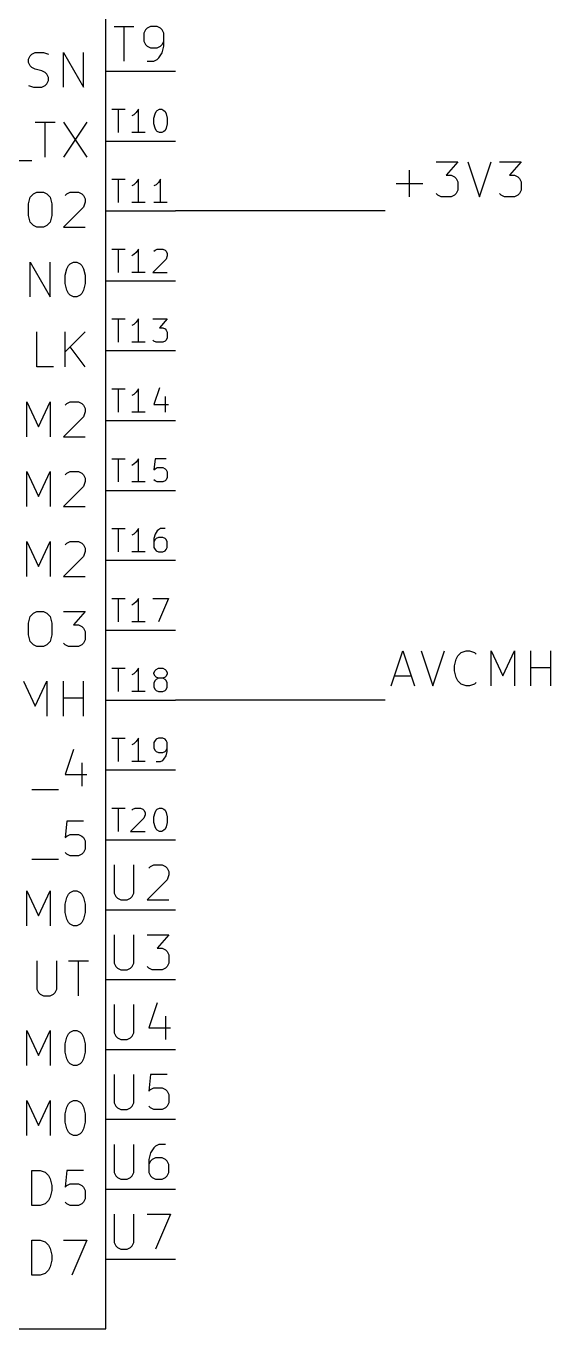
# Model space of a CAD drawing. Header units: millimetres. Extents: x 3 to 237, y -203 to -4.
# Drawn here: x 190.14 to 209.23, y -180.34 to -132.98 of the extents above; entities that cross this region are included whole.
import ezdxf

# ---------------------------------------------------------------- set-up
doc = ezdxf.new("R2010")
doc.units = ezdxf.units.MM
for name, color, linetype in [('GREENSIXTYFIVE', 129, 'CONTINUOUS'), ('LIGHTGREEN', 92, 'CONTINUOUS'), ('LIGHTRED', 12, 'CONTINUOUS'), ('RED', 14, 'CONTINUOUS'), ('REDSIX', 19, 'CONTINUOUS')]:
    doc.layers.add(name, color=color, linetype=linetype)

msp = doc.modelspace()

# ---------------------------------------------------------------- linework, layer by layer
at = {"layer": 'GREENSIXTYFIVE', "linetype": 'CONTINUOUS'}
for p, q in [((190.2943, -134.0585), (190.3548, -133.998)), ((190.3548, -133.998), (190.4758, -133.9375)), ((190.4758, -133.9375), (190.7781, -133.9375)), ((190.7781, -133.9375), (190.9596, -133.998)), ((191.5038, -135.2075), (191.5038, -133.9375)), ((191.5038, -133.9375), (192.2295, -135.2075)), ((192.2295, -135.2075), (192.2295, -133.9375)), ((190.2339, -134.1794), (190.2943, -134.0585)), ((190.2339, -134.3004), (190.2339, -134.1794)), ((190.2943, -134.4213), (190.2339, -134.3004)), ((190.3548, -134.4818), (190.2943, -134.4213)), ((190.4758, -134.5423), (190.3548, -134.4818)), ((190.7177, -134.6028), (190.4758, -134.5423)), ((190.8386, -134.6632), (190.7177, -134.6028)), ((190.8991, -134.7237), (190.8386, -134.6632)), ((190.9596, -134.8447), (190.8991, -134.7237)), ((190.8991, -135.0866), (190.9596, -134.9656)), ((190.9596, -134.9656), (190.9596, -134.8447)), ((190.2339, -135.1471), (190.4153, -135.2075)), ((190.4153, -135.2075), (190.7177, -135.2075)), ((190.7177, -135.2075), (190.8386, -135.1471)), ((190.8386, -135.1471), (190.8991, -135.0866)), ((190.4758, -136.4775), (191.2015, -136.4775)), ((190.8387, -137.7475), (190.8387, -136.4775)), ((191.5039, -136.4775), (192.3505, -137.7475)), ((192.3505, -136.4775), (191.5039, -137.7475)), ((189.3873, -137.8685), (190.3549, -137.8685)), ((190.2339, -139.4409), (190.2943, -139.199)), ((190.2943, -139.199), (190.4153, -139.078)), ((190.4153, -139.078), (190.5362, -139.0175)), ((190.5362, -139.0175), (190.7781, -139.0175)), ((190.7781, -139.0175), (190.8991, -139.078)), ((190.8991, -139.078), (191.02, -139.199)), ((191.02, -139.199), (191.0805, -139.4409)), ((191.5644, -139.1385), (191.6248, -139.078)), ((191.6248, -139.078), (191.7458, -139.0175)), ((191.7458, -139.0175), (192.0482, -139.0175)), ((192.0482, -139.0175), (192.1691, -139.078)), ((192.1691, -139.078), (192.2296, -139.1385)), ((192.2296, -139.1385), (192.2901, -139.2594)), ((190.2339, -139.8642), (190.2339, -139.4409)), ((191.0805, -139.4409), (191.0805, -139.8642)), ((192.2296, -139.5618), (191.5039, -140.2875)), ((192.2901, -139.3804), (192.2296, -139.5618)), ((192.2901, -139.2594), (192.2901, -139.3804)), ((190.2943, -140.1061), (190.2339, -139.8642)), ((190.4153, -140.2271), (190.2943, -140.1061)), ((191.02, -140.1061), (190.8991, -140.2271)), ((191.0805, -139.8642), (191.02, -140.1061)), ((190.5362, -140.2875), (190.4153, -140.2271)), ((190.7781, -140.2875), (190.5362, -140.2875)), ((190.8991, -140.2271), (190.7781, -140.2875)), ((191.5039, -140.2875), (192.2901, -140.2875)), ((190.2943, -142.8275), (190.2943, -141.5575)), ((190.2943, -141.5575), (191.02, -142.8275)), ((191.02, -142.8275), (191.02, -141.5575)), ((191.7458, -141.618), (191.8667, -141.5575)), ((191.8667, -141.5575), (191.9877, -141.5575)), ((191.9877, -141.5575), (192.1086, -141.618)), ((191.5644, -142.0413), (191.6248, -141.7994)), ((191.5644, -142.3437), (191.5644, -142.0413)), ((191.6248, -141.7994), (191.6853, -141.6785)), ((191.6853, -141.6785), (191.7458, -141.618)), ((192.1086, -141.618), (192.1691, -141.6785)), ((192.1691, -141.6785), (192.2296, -141.7994)), ((192.2296, -141.7994), (192.2901, -142.0413)), ((192.2901, -142.0413), (192.2901, -142.3437)), ((191.6248, -142.5856), (191.5644, -142.3437)), ((192.2901, -142.3437), (192.2296, -142.5856)), ((191.6853, -142.7066), (191.6248, -142.5856)), ((191.7458, -142.7671), (191.6853, -142.7066)), ((191.8667, -142.8275), (191.7458, -142.7671)), ((191.9877, -142.8275), (191.8667, -142.8275)), ((192.1086, -142.7671), (191.9877, -142.8275)), ((192.1691, -142.7066), (192.1086, -142.7671)), ((192.2296, -142.5856), (192.1691, -142.7066)), ((190.5362, -145.3675), (190.5362, -144.0975)), ((191.5643, -145.3675), (191.5643, -144.0975)), ((192.29, -144.0975), (191.5643, -144.8232)), ((192.29, -145.3675), (191.7458, -144.6418)), ((191.141, -145.3675), (190.5362, -145.3675)), ((190.1734, -147.9075), (190.1734, -146.6375)), ((190.1734, -146.6375), (190.5968, -147.5447)), ((190.5968, -147.5447), (191.0201, -146.6375)), ((191.0201, -146.6375), (191.0201, -147.9075)), ((191.5644, -146.7585), (191.6248, -146.698)), ((191.6248, -146.698), (191.7458, -146.6375)), ((191.7458, -146.6375), (192.0482, -146.6375)), ((192.0482, -146.6375), (192.1691, -146.698)), ((192.1691, -146.698), (192.2296, -146.7585)), ((192.2296, -146.7585), (192.2901, -146.8794)), ((192.2296, -147.1818), (191.5039, -147.9075)), ((192.2901, -147.0004), (192.2296, -147.1818)), ((192.2901, -146.8794), (192.2901, -147.0004)), ((191.5039, -147.9075), (192.2901, -147.9075)), ((190.1734, -150.4475), (190.1734, -149.1775)), ((190.1734, -149.1775), (190.5968, -150.0847)), ((190.5968, -150.0847), (191.0201, -149.1775)), ((191.0201, -149.1775), (191.0201, -150.4475)), ((191.6248, -149.238), (191.7458, -149.1775)), ((191.7458, -149.1775), (192.0482, -149.1775)), ((192.0482, -149.1775), (192.1691, -149.238)), ((191.5644, -149.2985), (191.6248, -149.238)), ((192.1691, -149.238), (192.2296, -149.2985)), ((192.2296, -149.2985), (192.2901, -149.4194)), ((192.2901, -149.5404), (192.2296, -149.7218)), ((192.2901, -149.4194), (192.2901, -149.5404)), ((192.2296, -149.7218), (191.5039, -150.4475)), ((191.5039, -150.4475), (192.2901, -150.4475)), ((190.1734, -152.9875), (190.1734, -151.7175)), ((190.1734, -151.7175), (190.5968, -152.6247)), ((190.5968, -152.6247), (191.0201, -151.7175)), ((191.0201, -151.7175), (191.0201, -152.9875)), ((191.5644, -151.8385), (191.6248, -151.778)), ((191.6248, -151.778), (191.7458, -151.7175)), ((191.7458, -151.7175), (192.0482, -151.7175)), ((192.0482, -151.7175), (192.1691, -151.778)), ((192.1691, -151.778), (192.2296, -151.8385)), ((192.2296, -151.8385), (192.2901, -151.9594)), ((192.2901, -151.9594), (192.2901, -152.0804)), ((192.2296, -152.2618), (191.5039, -152.9875)), ((192.2901, -152.0804), (192.2296, -152.2618)), ((191.5039, -152.9875), (192.2901, -152.9875)), ((190.2943, -154.439), (190.4153, -154.318)), ((190.4153, -154.318), (190.5362, -154.2575)), ((190.5362, -154.2575), (190.7781, -154.2575)), ((190.7781, -154.2575), (190.8991, -154.318)), ((190.8991, -154.318), (191.02, -154.439)), ((191.5039, -154.2575), (192.2901, -154.2575)), ((192.2901, -154.2575), (191.8667, -154.7413)), ((190.2339, -154.6809), (190.2943, -154.439)), ((190.2339, -155.1042), (190.2339, -154.6809)), ((191.02, -154.439), (191.0805, -154.6809)), ((191.0805, -154.6809), (191.0805, -155.1042)), ((191.8667, -154.7413), (192.0482, -154.7413)), ((192.0482, -154.7413), (192.1691, -154.8018)), ((192.1691, -154.8018), (192.2296, -154.8623)), ((192.2296, -154.8623), (192.2901, -154.9832)), ((190.2943, -155.3461), (190.2339, -155.1042)), ((191.0805, -155.1042), (191.02, -155.3461)), ((192.2901, -155.2856), (192.2296, -155.4066)), ((192.2901, -154.9832), (192.2901, -155.2856)), ((190.4153, -155.4671), (190.2943, -155.3461)), ((190.5362, -155.5275), (190.4153, -155.4671)), ((190.7781, -155.5275), (190.5362, -155.5275)), ((190.8991, -155.4671), (190.7781, -155.5275)), ((191.02, -155.3461), (190.8991, -155.4671)), ((191.5644, -155.4671), (191.5039, -155.4066)), ((191.6853, -155.5275), (191.5644, -155.4671)), ((192.0482, -155.5275), (191.6853, -155.5275)), ((192.1691, -155.4671), (192.0482, -155.5275)), ((192.2296, -155.4066), (192.1691, -155.4671)), ((190.0524, -156.7975), (190.4758, -157.7047)), ((190.4758, -157.7047), (190.8991, -156.7975)), ((190.8991, -156.7975), (190.8991, -158.0675)), ((191.5038, -158.0675), (191.5038, -156.7975)), ((192.2295, -158.0675), (192.2295, -156.7975)), ((191.5038, -157.4023), (192.2295, -157.4023)), ((191.8667, -159.2771), (191.5644, -160.1842)), ((192.1691, -159.7609), (192.1691, -160.6075)), ((191.5644, -160.1842), (192.3505, -160.1842)), ((190.3549, -160.7285), (191.3225, -160.7285)), ((191.6248, -161.8775), (191.5644, -162.4823)), ((192.2296, -161.8775), (191.6248, -161.8775)), ((191.5644, -162.4823), (191.6248, -162.4218)), ((191.6248, -162.4218), (191.7458, -162.3613)), ((191.7458, -162.3613), (192.0482, -162.3613)), ((192.0482, -162.3613), (192.1691, -162.4218)), ((192.1691, -162.4218), (192.2296, -162.4823)), ((192.2296, -162.4823), (192.2901, -162.6032)), ((192.2901, -162.9056), (192.2296, -163.0266)), ((192.2901, -162.6032), (192.2901, -162.9056)), ((190.3549, -163.2685), (191.3225, -163.2685)), ((191.6248, -163.0871), (191.5644, -163.0266)), ((191.7458, -163.1475), (191.6248, -163.0871)), ((192.0482, -163.1475), (191.7458, -163.1475)), ((192.1691, -163.0871), (192.0482, -163.1475)), ((192.2296, -163.0266), (192.1691, -163.0871)), ((190.1734, -165.6875), (190.1734, -164.4175)), ((190.1734, -164.4175), (190.5968, -165.3247)), ((190.5968, -165.3247), (191.0201, -164.4175)), ((191.0201, -164.4175), (191.0201, -165.6875)), ((191.5644, -164.9013), (191.6248, -164.6594)), ((191.6248, -164.6594), (191.6853, -164.5385)), ((191.6853, -164.5385), (191.7458, -164.478)), ((191.7458, -164.478), (191.8667, -164.4175)), ((191.8667, -164.4175), (191.9877, -164.4175)), ((191.9877, -164.4175), (192.1086, -164.478)), ((192.1086, -164.478), (192.1691, -164.5385)), ((192.1691, -164.5385), (192.2296, -164.6594)), ((192.2296, -164.6594), (192.2901, -164.9013)), ((191.5644, -165.2037), (191.5644, -164.9013)), ((191.6248, -165.4456), (191.5644, -165.2037)), ((192.2901, -165.2037), (192.2296, -165.4456)), ((192.2901, -164.9013), (192.2901, -165.2037)), ((191.6853, -165.5666), (191.6248, -165.4456)), ((191.7458, -165.6271), (191.6853, -165.5666)), ((191.8667, -165.6875), (191.7458, -165.6271)), ((191.9877, -165.6875), (191.8667, -165.6875)), ((192.1086, -165.6271), (191.9877, -165.6875)), ((192.1691, -165.5666), (192.1086, -165.6271)), ((192.2296, -165.4456), (192.1691, -165.5666)), ((190.5362, -166.9575), (190.5362, -167.9856)), ((191.2619, -167.9856), (191.2619, -166.9575)), ((191.6853, -166.9575), (192.411, -166.9575)), ((192.0482, -168.2275), (192.0482, -166.9575)), ((190.5362, -167.9856), (190.5967, -168.1066)), ((190.5967, -168.1066), (190.6572, -168.1671)), ((191.141, -168.1671), (191.2015, -168.1066)), ((191.2015, -168.1066), (191.2619, -167.9856)), ((190.6572, -168.1671), (190.7781, -168.2275)), ((190.7781, -168.2275), (191.02, -168.2275)), ((191.02, -168.2275), (191.141, -168.1671)), ((190.1734, -170.7675), (190.1734, -169.4975)), ((190.1734, -169.4975), (190.5968, -170.4047)), ((190.5968, -170.4047), (191.0201, -169.4975)), ((191.0201, -169.4975), (191.0201, -170.7675)), ((191.7458, -169.558), (191.8667, -169.4975)), ((191.8667, -169.4975), (191.9877, -169.4975)), ((191.9877, -169.4975), (192.1086, -169.558)), ((191.5644, -169.9813), (191.6248, -169.7394)), ((191.5644, -170.2837), (191.5644, -169.9813)), ((191.6248, -169.7394), (191.6853, -169.6185)), ((191.6853, -169.6185), (191.7458, -169.558)), ((192.1086, -169.558), (192.1691, -169.6185)), ((192.1691, -169.6185), (192.2296, -169.7394)), ((192.2296, -169.7394), (192.2901, -169.9813)), ((192.2901, -169.9813), (192.2901, -170.2837)), ((191.6248, -170.5256), (191.5644, -170.2837)), ((192.2901, -170.2837), (192.2296, -170.5256)), ((191.6853, -170.6466), (191.6248, -170.5256)), ((191.7458, -170.7071), (191.6853, -170.6466)), ((191.8667, -170.7675), (191.7458, -170.7071)), ((191.9877, -170.7675), (191.8667, -170.7675)), ((192.1086, -170.7071), (191.9877, -170.7675)), ((192.1691, -170.6466), (192.1086, -170.7071)), ((192.2296, -170.5256), (192.1691, -170.6466)), ((190.1734, -173.3075), (190.1734, -172.0375)), ((190.1734, -172.0375), (190.5968, -172.9447)), ((190.5968, -172.9447), (191.0201, -172.0375)), ((191.0201, -172.0375), (191.0201, -173.3075)), ((191.5644, -172.5213), (191.6248, -172.2794)), ((191.6248, -172.2794), (191.6853, -172.1585)), ((191.6853, -172.1585), (191.7458, -172.098)), ((191.7458, -172.098), (191.8667, -172.0375)), ((191.8667, -172.0375), (191.9877, -172.0375)), ((191.9877, -172.0375), (192.1086, -172.098)), ((192.1086, -172.098), (192.1691, -172.1585)), ((192.1691, -172.1585), (192.2296, -172.2794)), ((192.2296, -172.2794), (192.2901, -172.5213)), ((191.5644, -172.8237), (191.5644, -172.5213)), ((191.6248, -173.0656), (191.5644, -172.8237)), ((192.2901, -172.8237), (192.2296, -173.0656)), ((192.2901, -172.5213), (192.2901, -172.8237)), ((191.6853, -173.1866), (191.6248, -173.0656)), ((191.7458, -173.2471), (191.6853, -173.1866)), ((191.8667, -173.3075), (191.7458, -173.2471)), ((191.9877, -173.3075), (191.8667, -173.3075)), ((192.1086, -173.2471), (191.9877, -173.3075)), ((192.1691, -173.1866), (192.1086, -173.2471)), ((192.2296, -173.0656), (192.1691, -173.1866)), ((190.3548, -175.8475), (190.3548, -174.5775)), ((190.3548, -174.5775), (190.6572, -174.5775)), ((190.6572, -174.5775), (190.8386, -174.638)), ((190.8386, -174.638), (190.9596, -174.759)), ((191.6248, -174.5775), (191.5644, -175.1823)), ((192.2296, -174.5775), (191.6248, -174.5775)), ((190.9596, -174.759), (191.0201, -174.8799)), ((191.0201, -174.8799), (191.0805, -175.1218)), ((191.0805, -175.1218), (191.0805, -175.3032)), ((191.5644, -175.1823), (191.6248, -175.1218)), ((191.6248, -175.1218), (191.7458, -175.0613)), ((191.7458, -175.0613), (192.0482, -175.0613)), ((192.0482, -175.0613), (192.1691, -175.1218)), ((192.1691, -175.1218), (192.2296, -175.1823)), ((192.2296, -175.1823), (192.2901, -175.3032)), ((190.9596, -175.6661), (190.8386, -175.7871)), ((191.0201, -175.5451), (190.9596, -175.6661)), ((191.0805, -175.3032), (191.0201, -175.5451)), ((192.2901, -175.6056), (192.2296, -175.7266)), ((192.2901, -175.3032), (192.2901, -175.6056)), ((190.6572, -175.8475), (190.3548, -175.8475)), ((190.8386, -175.7871), (190.6572, -175.8475)), ((191.6248, -175.7871), (191.5644, -175.7266)), ((191.7458, -175.8475), (191.6248, -175.7871)), ((192.0482, -175.8475), (191.7458, -175.8475)), ((192.1691, -175.7871), (192.0482, -175.8475)), ((192.2296, -175.7266), (192.1691, -175.7871)), ((190.3548, -178.3875), (190.3548, -177.1175)), ((190.3548, -177.1175), (190.6572, -177.1175)), ((190.6572, -177.1175), (190.8386, -177.178)), ((191.5039, -177.1175), (192.3505, -177.1175)), ((192.3505, -177.1175), (191.8063, -178.3875)), ((190.8386, -177.178), (190.9596, -177.299)), ((190.9596, -177.299), (191.0201, -177.4199)), ((191.0201, -177.4199), (191.0805, -177.6618)), ((191.0805, -177.8432), (191.0201, -178.0851)), ((191.0805, -177.6618), (191.0805, -177.8432)), ((190.6572, -178.3875), (190.3548, -178.3875)), ((190.8386, -178.3271), (190.6572, -178.3875)), ((190.9596, -178.2061), (190.8386, -178.3271)), ((191.0201, -178.0851), (190.9596, -178.2061))]:
    msp.add_line(p, q, dxfattribs=at)
at = {"layer": 'LIGHTGREEN', "linetype": 'CONTINUOUS'}
for p, q in [((203.2, -139.7), (195.58, -139.7)), ((203.2, -157.48), (195.58, -157.48))]:
    msp.add_line(p, q, dxfattribs=at)
at = {"layer": 'LIGHTRED', "linetype": 'CONTINUOUS'}
for p, q in [((193.3424, -132.9913), (194.0681, -132.9913)), ((193.7053, -134.2613), (193.7053, -132.9913)), ((194.5519, -133.0518), (194.4914, -133.1123)), ((194.6729, -132.9913), (194.5519, -133.0518)), ((194.9148, -132.9913), (194.6729, -132.9913)), ((195.0357, -133.0518), (194.9148, -132.9913)), ((195.0962, -133.1123), (195.0357, -133.0518)), ((194.4914, -133.1123), (194.431, -133.2332)), ((194.431, -133.2332), (194.431, -133.5356)), ((194.431, -133.5356), (194.4914, -133.6566)), ((195.1567, -133.2332), (195.0962, -133.1123)), ((195.0962, -133.6566), (195.1567, -133.5356)), ((195.1567, -133.717), (195.1567, -133.2332)), ((194.4914, -133.6566), (194.5519, -133.717)), ((194.5519, -133.717), (194.6729, -133.7775)), ((194.6729, -133.7775), (194.9148, -133.7775)), ((194.9148, -133.7775), (195.0357, -133.717)), ((194.9752, -134.1404), (195.0962, -133.9589)), ((195.0357, -133.717), (195.0962, -133.6566)), ((195.0962, -133.9589), (195.1567, -133.717)), ((194.5519, -134.2613), (194.7938, -134.2613)), ((194.7938, -134.2613), (194.9148, -134.2009)), ((194.9148, -134.2009), (194.9752, -134.1404)), ((193.2618, -136.0066), (193.7456, -136.0066)), ((193.5037, -136.8532), (193.5037, -136.0066)), ((194.068, -136.2081), (193.9874, -136.2485)), ((194.1487, -136.1275), (194.068, -136.2081)), ((194.2293, -136.0066), (194.1487, -136.1275)), ((194.2293, -136.8532), (194.2293, -136.0066)), ((194.7937, -136.3291), (194.834, -136.1678)), ((194.7937, -136.5307), (194.7937, -136.3291)), ((194.834, -136.1678), (194.8743, -136.0872)), ((194.8743, -136.0872), (194.9147, -136.0469)), ((194.9147, -136.0469), (194.9953, -136.0066)), ((194.9953, -136.0066), (195.0759, -136.0066)), ((195.0759, -136.0066), (195.1565, -136.0469)), ((195.1565, -136.0469), (195.1969, -136.0872)), ((195.1969, -136.0872), (195.2372, -136.1678)), ((195.2372, -136.1678), (195.2775, -136.3291)), ((195.2775, -136.3291), (195.2775, -136.5307)), ((194.4712, -136.8532), (193.9874, -136.8532)), ((194.834, -136.6919), (194.7937, -136.5307)), ((194.8743, -136.7725), (194.834, -136.6919)), ((194.9147, -136.8129), (194.8743, -136.7725)), ((194.9953, -136.8532), (194.9147, -136.8129)), ((195.0759, -136.8532), (194.9953, -136.8532)), ((195.1565, -136.8129), (195.0759, -136.8532)), ((195.1969, -136.7725), (195.1565, -136.8129)), ((195.2372, -136.6919), (195.1969, -136.7725)), ((195.2775, -136.5307), (195.2372, -136.6919)), ((193.2618, -138.5466), (193.7456, -138.5466)), ((193.5037, -139.3932), (193.5037, -138.5466)), ((194.068, -138.7481), (193.9874, -138.7885)), ((194.1487, -138.6675), (194.068, -138.7481)), ((194.2293, -138.5466), (194.1487, -138.6675)), ((194.2293, -139.3932), (194.2293, -138.5466)), ((194.8743, -138.7481), (194.7937, -138.7885)), ((194.955, -138.6675), (194.8743, -138.7481)), ((195.0356, -138.5466), (194.955, -138.6675)), ((195.0356, -139.3932), (195.0356, -138.5466)), ((194.4712, -139.3932), (193.9874, -139.3932)), ((195.2775, -139.3932), (194.7937, -139.3932)), ((193.2618, -141.0866), (193.7456, -141.0866)), ((193.5037, -141.9332), (193.5037, -141.0866)), ((194.2293, -141.0866), (194.1487, -141.2075)), ((194.2293, -141.9332), (194.2293, -141.0866)), ((194.7937, -141.1672), (194.834, -141.1269)), ((194.834, -141.1269), (194.9147, -141.0866)), ((194.9147, -141.0866), (195.1162, -141.0866)), ((195.1162, -141.0866), (195.1969, -141.1269)), ((195.1969, -141.1269), (195.2372, -141.1672)), ((194.068, -141.2881), (193.9874, -141.3285)), ((194.1487, -141.2075), (194.068, -141.2881)), ((195.2372, -141.4494), (194.7534, -141.9332)), ((195.2372, -141.1672), (195.2775, -141.2478)), ((195.2775, -141.3285), (195.2372, -141.4494)), ((195.2775, -141.2478), (195.2775, -141.3285)), ((194.4712, -141.9332), (193.9874, -141.9332)), ((194.7534, -141.9332), (195.2775, -141.9332)), ((193.2618, -143.6266), (193.7456, -143.6266)), ((193.5037, -144.4732), (193.5037, -143.6266)), ((194.068, -143.8281), (193.9874, -143.8685)), ((194.1487, -143.7475), (194.068, -143.8281)), ((194.2293, -143.6266), (194.1487, -143.7475)), ((194.2293, -144.4732), (194.2293, -143.6266)), ((194.7534, -143.6266), (195.2775, -143.6266)), ((195.2775, -143.6266), (194.9953, -143.9491)), ((194.9953, -143.9491), (195.1162, -143.9491)), ((195.1162, -143.9491), (195.1969, -143.9894)), ((194.7937, -144.4329), (194.7534, -144.3925)), ((194.8743, -144.4732), (194.7937, -144.4329)), ((195.1969, -144.4329), (195.1162, -144.4732)), ((195.1969, -143.9894), (195.2372, -144.0297)), ((195.2372, -144.3925), (195.1969, -144.4329)), ((195.2372, -144.0297), (195.2775, -144.1103)), ((195.2775, -144.3119), (195.2372, -144.3925)), ((195.2775, -144.1103), (195.2775, -144.3119)), ((194.4712, -144.4732), (193.9874, -144.4732)), ((195.1162, -144.4732), (194.8743, -144.4732)), ((193.2618, -146.1666), (193.7456, -146.1666)), ((193.5037, -147.0132), (193.5037, -146.1666)), ((194.1487, -146.2875), (194.068, -146.3681)), ((194.2293, -146.1666), (194.1487, -146.2875)), ((194.2293, -147.0132), (194.2293, -146.1666)), ((194.9953, -146.1263), (194.7937, -146.731)), ((194.068, -146.3681), (193.9874, -146.4085)), ((194.7937, -146.731), (195.3178, -146.731)), ((195.1969, -146.4488), (195.1969, -147.0132)), ((194.4712, -147.0132), (193.9874, -147.0132)), ((193.2618, -148.7066), (193.7456, -148.7066)), ((193.5037, -149.5532), (193.5037, -148.7066)), ((194.2293, -148.7066), (194.1487, -148.8275)), ((194.2293, -149.5532), (194.2293, -148.7066)), ((194.834, -148.7066), (194.7937, -149.1097)), ((195.2372, -148.7066), (194.834, -148.7066)), ((194.068, -148.9081), (193.9874, -148.9485)), ((194.1487, -148.8275), (194.068, -148.9081)), ((194.7937, -149.1097), (194.834, -149.0694)), ((194.834, -149.0694), (194.9147, -149.0291)), ((194.9147, -149.0291), (195.1162, -149.0291)), ((195.1162, -149.0291), (195.1969, -149.0694)), ((195.1969, -149.0694), (195.2372, -149.1097)), ((195.2372, -149.1097), (195.2775, -149.1903)), ((194.4712, -149.5532), (193.9874, -149.5532)), ((194.834, -149.5129), (194.7937, -149.4725)), ((194.9147, -149.5532), (194.834, -149.5129)), ((195.1162, -149.5532), (194.9147, -149.5532)), ((195.1969, -149.5129), (195.1162, -149.5532)), ((195.2372, -149.4725), (195.1969, -149.5129)), ((195.2775, -149.3919), (195.2372, -149.4725)), ((195.2775, -149.1903), (195.2775, -149.3919)), ((193.2618, -151.2466), (193.7456, -151.2466)), ((193.5037, -152.0932), (193.5037, -151.2466)), ((194.068, -151.4481), (193.9874, -151.4885)), ((194.1487, -151.3675), (194.068, -151.4481)), ((194.2293, -151.2466), (194.1487, -151.3675)), ((194.2293, -152.0932), (194.2293, -151.2466)), ((194.834, -151.4481), (194.7937, -151.6094)), ((194.9147, -151.3272), (194.834, -151.4481)), ((194.955, -151.2869), (194.9147, -151.3272)), ((195.0356, -151.2466), (194.955, -151.2869)), ((195.1969, -151.2466), (195.0356, -151.2466)), ((194.7937, -151.6094), (194.7937, -151.9319)), ((194.834, -151.6497), (194.7937, -151.7303)), ((194.7937, -151.9319), (194.834, -152.0125)), ((194.8743, -151.6094), (194.834, -151.6497)), ((194.834, -152.0125), (194.8743, -152.0529)), ((194.955, -151.5691), (194.8743, -151.6094)), ((195.1162, -151.5691), (194.955, -151.5691)), ((195.1969, -151.6094), (195.1162, -151.5691)), ((195.2372, -151.6497), (195.1969, -151.6094)), ((195.1969, -152.0529), (195.2372, -152.0125)), ((195.2775, -151.7303), (195.2372, -151.6497)), ((195.2372, -152.0125), (195.2775, -151.9319)), ((195.2775, -151.9319), (195.2775, -151.7303)), ((194.4712, -152.0932), (193.9874, -152.0932)), ((194.8743, -152.0529), (194.955, -152.0932)), ((194.955, -152.0932), (195.1162, -152.0932)), ((195.1162, -152.0932), (195.1969, -152.0529)), ((193.2618, -153.7866), (193.7456, -153.7866)), ((193.5037, -154.6332), (193.5037, -153.7866)), ((194.1487, -153.9075), (194.068, -153.9881)), ((194.2293, -153.7866), (194.1487, -153.9075)), ((194.2293, -154.6332), (194.2293, -153.7866)), ((194.7534, -153.7866), (195.3178, -153.7866)), ((195.3178, -153.7866), (194.955, -154.6332)), ((194.068, -153.9881), (193.9874, -154.0285)), ((194.4712, -154.6332), (193.9874, -154.6332)), ((193.2618, -156.3266), (193.7456, -156.3266)), ((193.5037, -157.1732), (193.5037, -156.3266)), ((194.068, -156.5281), (193.9874, -156.5685)), ((194.1487, -156.4475), (194.068, -156.5281)), ((194.2293, -156.3266), (194.1487, -156.4475)), ((194.2293, -157.1732), (194.2293, -156.3266)), ((194.7937, -156.4878), (194.834, -156.4072)), ((194.7937, -156.5281), (194.7937, -156.4878)), ((194.834, -156.6088), (194.7937, -156.5281)), ((194.834, -156.4072), (194.8743, -156.3669)), ((194.8743, -156.6491), (194.834, -156.6088)), ((194.8743, -156.7297), (194.834, -156.77)), ((194.8743, -156.3669), (194.955, -156.3266)), ((194.955, -156.6894), (194.8743, -156.6491)), ((194.955, -156.6894), (194.8743, -156.7297)), ((194.955, -156.3266), (195.1162, -156.3266)), ((195.1162, -156.6894), (194.955, -156.6894)), ((195.1162, -156.3266), (195.1969, -156.3669)), ((195.1969, -156.6491), (195.1162, -156.6894)), ((195.1969, -156.7297), (195.1162, -156.6894)), ((195.1969, -156.3669), (195.2372, -156.4072)), ((195.2372, -156.6088), (195.1969, -156.6491)), ((195.2372, -156.77), (195.1969, -156.7297)), ((195.2372, -156.4072), (195.2775, -156.4878)), ((195.2775, -156.5281), (195.2372, -156.6088)), ((195.2775, -156.4878), (195.2775, -156.5281)), ((194.4712, -157.1732), (193.9874, -157.1732)), ((194.834, -156.77), (194.7937, -156.8507)), ((194.7937, -156.8507), (194.7937, -157.0119)), ((194.7937, -157.0119), (194.834, -157.0925)), ((194.834, -157.0925), (194.8743, -157.1329)), ((194.8743, -157.1329), (194.955, -157.1732)), ((194.955, -157.1732), (195.1162, -157.1732)), ((195.1162, -157.1732), (195.1969, -157.1329)), ((195.1969, -157.1329), (195.2372, -157.0925)), ((195.2775, -156.8507), (195.2372, -156.77)), ((195.2372, -157.0925), (195.2775, -157.0119)), ((195.2775, -157.0119), (195.2775, -156.8507)), ((193.2618, -158.8666), (193.7456, -158.8666)), ((193.5037, -159.7132), (193.5037, -158.8666)), ((194.068, -159.0681), (193.9874, -159.1085)), ((194.1487, -158.9875), (194.068, -159.0681)), ((194.2293, -158.8666), (194.1487, -158.9875)), ((194.2293, -159.7132), (194.2293, -158.8666)), ((194.834, -158.9472), (194.7937, -159.0278)), ((194.7937, -159.0278), (194.7937, -159.2294)), ((194.8743, -158.9069), (194.834, -158.9472)), ((194.955, -158.8666), (194.8743, -158.9069)), ((195.1162, -158.8666), (194.955, -158.8666)), ((195.1969, -158.9069), (195.1162, -158.8666)), ((195.2372, -158.9472), (195.1969, -158.9069)), ((195.2775, -159.0278), (195.2372, -158.9472)), ((195.2775, -159.3503), (195.2775, -159.0278)), ((194.7937, -159.2294), (194.834, -159.31)), ((194.834, -159.31), (194.8743, -159.3503)), ((194.8743, -159.3503), (194.955, -159.3907)), ((194.955, -159.3907), (195.1162, -159.3907)), ((195.1162, -159.3907), (195.1969, -159.3503)), ((195.1565, -159.6325), (195.2372, -159.5116)), ((195.1969, -159.3503), (195.2372, -159.31)), ((195.2372, -159.31), (195.2775, -159.2294)), ((195.2372, -159.5116), (195.2775, -159.3503)), ((194.4712, -159.7132), (193.9874, -159.7132)), ((194.8743, -159.7132), (195.0356, -159.7132)), ((195.0356, -159.7132), (195.1162, -159.6729)), ((195.1162, -159.6729), (195.1565, -159.6325)), ((193.2618, -161.4066), (193.7456, -161.4066)), ((193.5037, -162.2532), (193.5037, -161.4066)), ((193.9874, -161.4872), (194.0277, -161.4469)), ((194.0277, -161.4469), (194.1084, -161.4066)), ((194.1084, -161.4066), (194.3099, -161.4066)), ((194.3099, -161.4066), (194.3906, -161.4469)), ((194.3906, -161.4469), (194.4309, -161.4872)), ((194.4309, -161.4872), (194.4712, -161.5678)), ((194.834, -161.5678), (194.8743, -161.4872)), ((194.8743, -161.4872), (194.9147, -161.4469)), ((194.9147, -161.4469), (194.9953, -161.4066)), ((194.9953, -161.4066), (195.0759, -161.4066)), ((195.0759, -161.4066), (195.1565, -161.4469)), ((195.1565, -161.4469), (195.1969, -161.4872)), ((195.1969, -161.4872), (195.2372, -161.5678)), ((194.4309, -161.7694), (193.9471, -162.2532)), ((194.4712, -161.6485), (194.4309, -161.7694)), ((194.4712, -161.5678), (194.4712, -161.6485)), ((194.7937, -161.7291), (194.834, -161.5678)), ((194.7937, -161.9307), (194.7937, -161.7291)), ((194.834, -162.0919), (194.7937, -161.9307)), ((195.2372, -161.5678), (195.2775, -161.7291)), ((195.2775, -161.9307), (195.2372, -162.0919)), ((195.2775, -161.7291), (195.2775, -161.9307)), ((193.9471, -162.2532), (194.4712, -162.2532)), ((194.8743, -162.1725), (194.834, -162.0919)), ((194.9147, -162.2129), (194.8743, -162.1725)), ((194.9953, -162.2532), (194.9147, -162.2129)), ((195.0759, -162.2532), (194.9953, -162.2532)), ((195.1565, -162.2129), (195.0759, -162.2532)), ((195.1969, -162.1725), (195.1565, -162.2129)), ((195.2372, -162.0919), (195.1969, -162.1725)), ((193.3423, -163.4713), (193.3423, -164.4994)), ((194.068, -164.4994), (194.068, -163.4713)), ((194.6124, -163.5923), (194.6728, -163.5318)), ((194.6728, -163.5318), (194.7938, -163.4713)), ((194.7938, -163.4713), (195.0962, -163.4713)), ((195.0962, -163.4713), (195.2171, -163.5318)), ((195.2171, -163.5318), (195.2776, -163.5923)), ((195.2776, -163.5923), (195.3381, -163.7132)), ((195.3381, -163.8342), (195.2776, -164.0156)), ((195.3381, -163.7132), (195.3381, -163.8342)), ((195.2776, -164.0156), (194.5519, -164.7413)), ((193.3423, -164.4994), (193.4028, -164.6204)), ((193.4028, -164.6204), (193.4633, -164.6809)), ((193.4633, -164.6809), (193.5842, -164.7413)), ((193.5842, -164.7413), (193.8261, -164.7413)), ((193.8261, -164.7413), (193.9471, -164.6809)), ((193.9471, -164.6809), (194.0076, -164.6204)), ((194.0076, -164.6204), (194.068, -164.4994)), ((194.5519, -164.7413), (195.3381, -164.7413)), ((193.3423, -166.0113), (193.3423, -167.0394)), ((194.068, -167.0394), (194.068, -166.0113)), ((194.5519, -166.0113), (195.3381, -166.0113)), ((195.3381, -166.0113), (194.9147, -166.4951)), ((194.9147, -166.4951), (195.0962, -166.4951)), ((195.0962, -166.4951), (195.2171, -166.5556)), ((195.2171, -166.5556), (195.2776, -166.6161)), ((195.2776, -166.6161), (195.3381, -166.737)), ((193.3423, -167.0394), (193.4028, -167.1604)), ((193.4028, -167.1604), (193.4633, -167.2209)), ((193.9471, -167.2209), (194.0076, -167.1604)), ((194.0076, -167.1604), (194.068, -167.0394)), ((194.6124, -167.2209), (194.5519, -167.1604)), ((195.2776, -167.1604), (195.2171, -167.2209)), ((195.3381, -167.0394), (195.2776, -167.1604)), ((195.3381, -166.737), (195.3381, -167.0394)), ((193.4633, -167.2209), (193.5842, -167.2813)), ((193.5842, -167.2813), (193.8261, -167.2813)), ((193.8261, -167.2813), (193.9471, -167.2209)), ((194.7333, -167.2813), (194.6124, -167.2209)), ((195.0962, -167.2813), (194.7333, -167.2813)), ((195.2171, -167.2209), (195.0962, -167.2813)), ((193.3423, -168.5513), (193.3423, -169.5794)), ((194.068, -169.5794), (194.068, -168.5513)), ((194.9147, -168.4909), (194.6124, -169.398)), ((195.2171, -168.9747), (195.2171, -169.8213)), ((194.6124, -169.398), (195.3985, -169.398)), ((193.3423, -169.5794), (193.4028, -169.7004)), ((193.4028, -169.7004), (193.4633, -169.7609)), ((193.4633, -169.7609), (193.5842, -169.8213)), ((193.5842, -169.8213), (193.8261, -169.8213)), ((193.8261, -169.8213), (193.9471, -169.7609)), ((193.9471, -169.7609), (194.0076, -169.7004)), ((194.0076, -169.7004), (194.068, -169.5794)), ((193.3423, -171.0913), (193.3423, -172.1194)), ((194.068, -172.1194), (194.068, -171.0913)), ((194.6728, -171.0913), (194.6124, -171.6961)), ((195.2776, -171.0913), (194.6728, -171.0913)), ((194.6124, -171.6961), (194.6728, -171.6356)), ((194.6728, -171.6356), (194.7938, -171.5751)), ((194.7938, -171.5751), (195.0962, -171.5751)), ((195.0962, -171.5751), (195.2171, -171.6356)), ((195.2171, -171.6356), (195.2776, -171.6961)), ((195.2776, -171.6961), (195.3381, -171.817)), ((195.3381, -171.817), (195.3381, -172.1194)), ((193.3423, -172.1194), (193.4028, -172.2404)), ((193.4028, -172.2404), (193.4633, -172.3009)), ((193.4633, -172.3009), (193.5842, -172.3613)), ((193.5842, -172.3613), (193.8261, -172.3613)), ((193.8261, -172.3613), (193.9471, -172.3009)), ((193.9471, -172.3009), (194.0076, -172.2404)), ((194.0076, -172.2404), (194.068, -172.1194)), ((194.6728, -172.3009), (194.6124, -172.2404)), ((194.7938, -172.3613), (194.6728, -172.3009)), ((195.0962, -172.3613), (194.7938, -172.3613)), ((195.2171, -172.3009), (195.0962, -172.3613)), ((195.2776, -172.2404), (195.2171, -172.3009)), ((195.3381, -172.1194), (195.2776, -172.2404)), ((193.3423, -173.6313), (193.3423, -174.6594)), ((194.068, -174.6594), (194.068, -173.6313)), ((194.7938, -173.7523), (194.6728, -173.9337)), ((194.8543, -173.6918), (194.7938, -173.7523)), ((194.9752, -173.6313), (194.8543, -173.6918)), ((195.2171, -173.6313), (194.9752, -173.6313)), ((194.6728, -173.9337), (194.6124, -174.1756)), ((194.6124, -174.1756), (194.6124, -174.6594)), ((194.6728, -174.2361), (194.6124, -174.357)), ((194.7333, -174.1756), (194.6728, -174.2361)), ((194.8543, -174.1151), (194.7333, -174.1756)), ((195.0962, -174.1151), (194.8543, -174.1151)), ((195.2171, -174.1756), (195.0962, -174.1151)), ((195.2776, -174.2361), (195.2171, -174.1756)), ((195.3381, -174.357), (195.2776, -174.2361)), ((193.3423, -174.6594), (193.4028, -174.7804)), ((194.0076, -174.7804), (194.068, -174.6594)), ((194.6124, -174.6594), (194.6728, -174.7804)), ((195.2776, -174.7804), (195.3381, -174.6594)), ((195.3381, -174.6594), (195.3381, -174.357)), ((193.4028, -174.7804), (193.4633, -174.8409)), ((193.4633, -174.8409), (193.5842, -174.9013)), ((193.5842, -174.9013), (193.8261, -174.9013)), ((193.8261, -174.9013), (193.9471, -174.8409)), ((193.9471, -174.8409), (194.0076, -174.7804)), ((194.6728, -174.7804), (194.7333, -174.8409)), ((194.7333, -174.8409), (194.8543, -174.9013)), ((194.8543, -174.9013), (195.0962, -174.9013)), ((195.0962, -174.9013), (195.2171, -174.8409)), ((195.2171, -174.8409), (195.2776, -174.7804)), ((193.3423, -176.1713), (193.3423, -177.1994)), ((194.068, -177.1994), (194.068, -176.1713)), ((194.5519, -176.1713), (195.3985, -176.1713)), ((195.3985, -176.1713), (194.8543, -177.4413)), ((193.3423, -177.1994), (193.4028, -177.3204)), ((193.4028, -177.3204), (193.4633, -177.3809)), ((193.4633, -177.3809), (193.5842, -177.4413)), ((193.5842, -177.4413), (193.8261, -177.4413)), ((193.8261, -177.4413), (193.9471, -177.3809)), ((193.9471, -177.3809), (194.0076, -177.3204)), ((194.0076, -177.3204), (194.068, -177.1994))]:
    msp.add_line(p, q, dxfattribs=at)
at = {"layer": 'RED', "linetype": 'CONTINUOUS'}
for p, q in [((193.04, -180.34), (193.04, -5.08)), ((193.04, -134.62), (195.58, -134.62)), ((193.04, -137.16), (195.58, -137.16)), ((193.04, -139.7), (195.58, -139.7)), ((193.04, -142.24), (195.58, -142.24)), ((193.04, -144.78), (195.58, -144.78)), ((193.04, -147.32), (195.58, -147.32)), ((193.04, -149.86), (195.58, -149.86)), ((193.04, -152.4), (195.58, -152.4)), ((193.04, -154.94), (195.58, -154.94)), ((193.04, -157.48), (195.58, -157.48)), ((193.04, -160.02), (195.58, -160.02)), ((193.04, -162.56), (195.58, -162.56)), ((193.04, -165.1), (195.58, -165.1)), ((193.04, -167.64), (195.58, -167.64)), ((193.04, -170.18), (195.58, -170.18)), ((193.04, -172.72), (195.58, -172.72)), ((193.04, -175.26), (195.58, -175.26)), ((193.04, -177.8), (195.58, -177.8)), ((45.72, -180.34), (193.04, -180.34))]:
    msp.add_line(p, q, dxfattribs=at)
at = {"layer": 'REDSIX', "linetype": 'CONTINUOUS'}
for p, q in [((204.0905, -139.1869), (204.0905, -138.2193)), ((205.0582, -137.9169), (205.8444, -137.9169)), ((205.8444, -137.9169), (205.421, -138.4007)), ((206.2072, -137.9169), (206.6305, -139.1869)), ((206.6305, -139.1869), (207.0539, -137.9169)), ((207.3563, -137.9169), (208.1425, -137.9169)), ((208.1425, -137.9169), (207.7191, -138.4007)), ((203.6067, -138.7031), (204.5744, -138.7031)), ((205.421, -138.4007), (205.6025, -138.4007)), ((205.6025, -138.4007), (205.7234, -138.4612)), ((205.7234, -138.4612), (205.7839, -138.5217)), ((205.7839, -138.5217), (205.8444, -138.6426)), ((205.8444, -138.6426), (205.8444, -138.945)), ((207.7191, -138.4007), (207.9006, -138.4007)), ((207.9006, -138.4007), (208.0215, -138.4612)), ((208.0215, -138.4612), (208.082, -138.5217)), ((208.082, -138.5217), (208.1425, -138.6426)), ((208.1425, -138.6426), (208.1425, -138.945)), ((205.1187, -139.1265), (205.0582, -139.066)), ((205.2396, -139.1869), (205.1187, -139.1265)), ((205.6025, -139.1869), (205.2396, -139.1869)), ((205.7234, -139.1265), (205.6025, -139.1869)), ((205.7839, -139.066), (205.7234, -139.1265)), ((205.8444, -138.945), (205.7839, -139.066)), ((207.4168, -139.1265), (207.3563, -139.066)), ((207.5377, -139.1869), (207.4168, -139.1265)), ((207.9006, -139.1869), (207.5377, -139.1869)), ((208.0215, -139.1265), (207.9006, -139.1869)), ((208.082, -139.066), (208.0215, -139.1265)), ((208.1425, -138.945), (208.082, -139.066)), ((203.4253, -156.9669), (203.8486, -155.6969)), ((203.8486, -155.6969), (204.272, -156.9669)), ((204.5139, -155.6969), (204.9372, -156.9669)), ((204.9372, -156.9669), (205.3606, -155.6969)), ((205.8444, -155.8784), (205.9654, -155.7574)), ((205.9654, -155.7574), (206.1468, -155.6969)), ((206.1468, -155.6969), (206.2677, -155.6969)), ((206.2677, -155.6969), (206.4492, -155.7574)), ((206.4492, -155.7574), (206.5096, -155.8179)), ((207.0539, -156.9669), (207.0539, -155.6969)), ((207.0539, -155.6969), (207.4773, -156.6041)), ((207.4773, -156.6041), (207.9006, -155.6969)), ((207.9006, -155.6969), (207.9006, -156.9669)), ((208.5053, -156.9669), (208.5053, -155.6969)), ((209.231, -156.9669), (209.231, -155.6969)), ((205.7235, -156.2412), (205.7839, -155.9993)), ((205.7235, -156.4226), (205.7235, -156.2412)), ((205.7839, -155.9993), (205.8444, -155.8784)), ((203.5463, -156.6041), (204.151, -156.6041)), ((205.7839, -156.6645), (205.7235, -156.4226)), ((205.8444, -156.7855), (205.7839, -156.6645)), ((208.5053, -156.3017), (209.231, -156.3017)), ((205.9654, -156.9065), (205.8444, -156.7855)), ((206.1468, -156.9669), (205.9654, -156.9065)), ((206.2677, -156.9669), (206.1468, -156.9669)), ((206.4492, -156.9065), (206.2677, -156.9669)), ((206.5096, -156.846), (206.4492, -156.9065))]:
    msp.add_line(p, q, dxfattribs=at)

doc.saveas('drawing.dxf')
